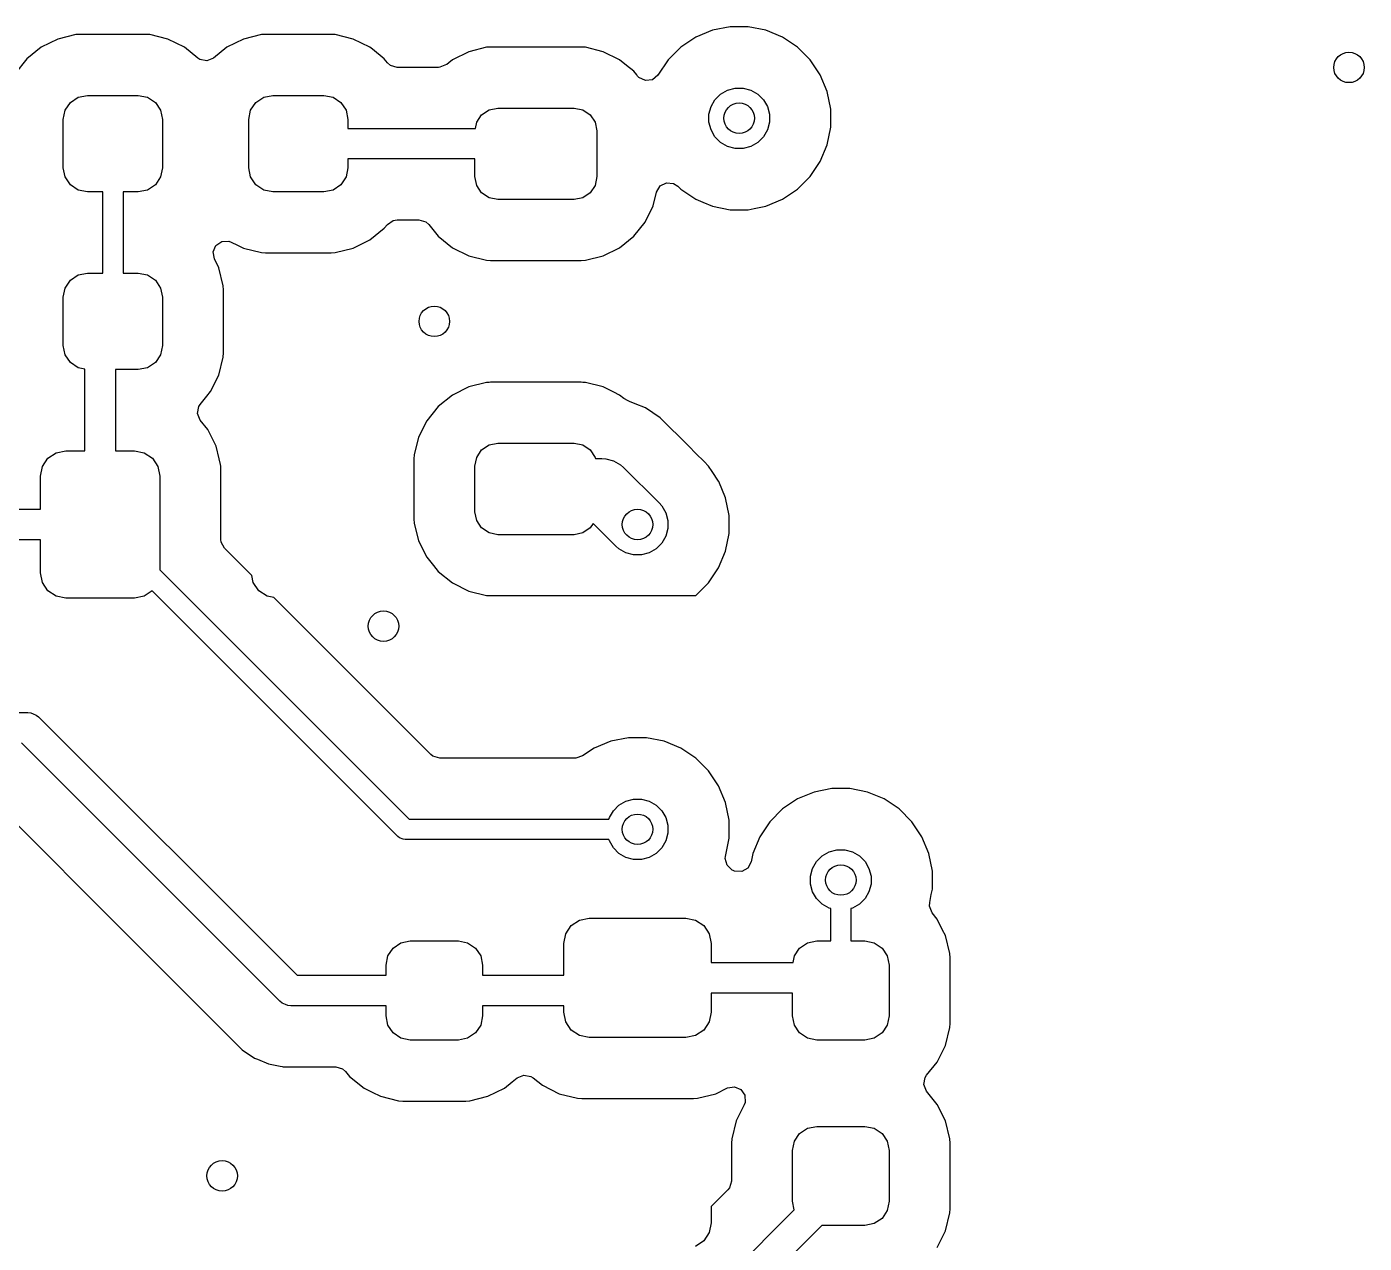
# Model space of a CAD drawing. Header units: inches. Extents: x 1.32 to 5.22, y -7.01 to -1.14.
# Drawn here: x 3.248 to 3.766, y -2.995 to -2.524 of the extents above; entities that cross this region are included whole.
import ezdxf

# ---------------------------------------------------------------- set-up
doc = ezdxf.new("R2010")
doc.units = ezdxf.units.IN
doc.header["$MEASUREMENT"] = 0
doc.layers.add('B.Cu', color=153, linetype='CONTINUOUS', true_color=0x4d7fc4)

msp = doc.modelspace()

# ---------------------------------------------------------------- linework, layer by layer
at = {"layer": 'B.Cu', "linetype": 'CONTINUOUS'}
for p, q in [((3.26668, -2.52666), (3.25972, -2.5284)), ((3.26829, -2.52656), (3.26668, -2.52666)), ((3.26668, -2.52666), (3.26668, -2.52666)), ((3.29371, -2.52656), (3.26829, -2.52656)), ((3.26829, -2.52656), (3.26829, -2.52656)), ((3.29425, -2.52659), (3.29371, -2.52656)), ((3.29371, -2.52656), (3.29371, -2.52656)), ((3.29533, -2.52666), (3.29425, -2.52659)), ((3.30229, -2.5284), (3.29533, -2.52666)), ((3.29533, -2.52666), (3.29533, -2.52666)), ((3.33853, -2.52666), (3.33157, -2.5284)), ((3.34014, -2.52656), (3.33853, -2.52666)), ((3.33853, -2.52666), (3.33853, -2.52666)), ((3.36557, -2.52656), (3.34014, -2.52656)), ((3.34014, -2.52656), (3.34014, -2.52656)), ((3.3661, -2.52659), (3.36557, -2.52656)), ((3.36557, -2.52656), (3.36557, -2.52656)), ((3.36718, -2.52666), (3.3661, -2.52659)), ((3.37414, -2.5284), (3.36718, -2.52666)), ((3.36718, -2.52666), (3.36718, -2.52666)), ((3.50683, -2.52764), (3.50102, -2.53152)), ((3.51328, -2.52496), (3.50683, -2.52764)), ((3.50683, -2.52764), (3.50683, -2.52764)), ((3.52013, -2.5236), (3.51328, -2.52496)), ((3.51328, -2.52496), (3.51328, -2.52496)), ((3.52711, -2.5236), (3.52013, -2.5236)), ((3.52013, -2.5236), (3.52013, -2.5236)), ((3.53396, -2.52496), (3.52711, -2.5236)), ((3.52711, -2.5236), (3.52711, -2.5236)), ((3.54041, -2.52764), (3.53396, -2.52496)), ((3.53396, -2.52496), (3.53396, -2.52496)), ((3.54042, -2.52764), (3.54041, -2.52764)), ((3.54622, -2.53152), (3.54042, -2.52764)), ((3.25329, -2.53158), (3.24769, -2.53608)), ((3.25972, -2.5284), (3.25329, -2.53158)), ((3.25329, -2.53158), (3.25329, -2.53158)), ((3.25972, -2.5284), (3.25972, -2.5284)), ((3.30872, -2.53158), (3.30229, -2.5284)), ((3.30229, -2.5284), (3.30229, -2.5284)), ((3.31387, -2.53573), (3.30872, -2.53158)), ((3.30872, -2.53158), (3.30872, -2.53158)), ((3.32514, -2.53158), (3.31999, -2.53573)), ((3.33157, -2.5284), (3.32514, -2.53158)), ((3.32514, -2.53158), (3.32514, -2.53158)), ((3.33157, -2.5284), (3.33157, -2.5284)), ((3.38057, -2.53158), (3.37414, -2.5284)), ((3.37414, -2.5284), (3.37414, -2.5284)), ((3.38152, -2.53235), (3.38057, -2.53158)), ((3.38057, -2.53158), (3.38057, -2.53158)), ((3.38057, -2.53158), (3.38057, -2.53158)), ((3.38616, -2.53608), (3.38152, -2.53235)), ((3.41884, -2.53329), (3.41251, -2.53643)), ((3.4257, -2.53158), (3.41884, -2.53329)), ((3.42666, -2.53152), (3.4257, -2.53158)), ((3.42729, -2.53148), (3.42666, -2.53152)), ((3.46247, -2.53148), (3.42729, -2.53148)), ((3.46311, -2.53152), (3.46247, -2.53148)), ((3.46406, -2.53158), (3.46311, -2.53152)), ((3.47092, -2.53329), (3.46406, -2.53158)), ((3.46406, -2.53158), (3.46406, -2.53158)), ((3.47725, -2.53643), (3.47092, -2.53329)), ((3.50102, -2.53152), (3.49608, -2.53646)), ((3.50102, -2.53152), (3.50102, -2.53152)), ((3.55116, -2.53646), (3.54622, -2.53152)), ((3.54622, -2.53152), (3.54622, -2.53152)), ((3.24769, -2.53608), (3.2432, -2.54167)), ((3.24769, -2.53608), (3.24769, -2.53608)), ((3.31474, -2.53628), (3.31387, -2.53573)), ((3.31744, -2.53677), (3.31474, -2.53628)), ((3.31999, -2.53573), (3.31744, -2.53677)), ((3.38733, -2.53753), (3.38616, -2.53608)), ((3.38616, -2.53608), (3.38616, -2.53608)), ((3.38616, -2.53608), (3.38616, -2.53608)), ((3.38849, -2.53858), (3.38733, -2.53753)), ((3.39113, -2.53935), (3.38849, -2.53858)), ((3.41022, -2.53827), (3.40768, -2.53932)), ((3.41033, -2.53818), (3.41022, -2.53827)), ((3.41115, -2.53753), (3.41033, -2.53818)), ((3.41251, -2.53643), (3.41115, -2.53753)), ((3.47992, -2.53858), (3.47725, -2.53643)), ((3.48276, -2.54086), (3.47992, -2.53858)), ((3.49608, -2.53646), (3.49213, -2.54238)), ((3.49608, -2.53646), (3.49608, -2.53646)), ((3.55504, -2.54226), (3.55116, -2.53646)), ((3.55116, -2.53646), (3.55116, -2.53646)), ((3.40716, -2.53935), (3.39113, -2.53935)), ((3.40768, -2.53932), (3.40716, -2.53935)), ((3.48391, -2.54228), (3.48276, -2.54086)), ((3.48426, -2.54273), (3.48391, -2.54228)), ((3.4848, -2.5433), (3.48426, -2.54273)), ((3.48729, -2.54449), (3.4848, -2.5433)), ((3.49213, -2.54238), (3.49002, -2.54414)), ((3.55771, -2.54871), (3.55504, -2.54226)), ((3.55504, -2.54226), (3.55504, -2.54226)), ((3.49002, -2.54414), (3.48729, -2.54449)), ((3.51643, -2.54968), (3.5191, -2.54814)), ((3.5191, -2.54814), (3.52208, -2.54735)), ((3.52208, -2.54735), (3.52516, -2.54735)), ((3.52516, -2.54735), (3.52814, -2.54814)), ((3.52814, -2.54814), (3.53081, -2.54968)), ((3.55907, -2.55556), (3.55771, -2.54871)), ((3.55771, -2.54871), (3.55771, -2.54871)), ((3.26252, -2.55597), (3.26455, -2.55294)), ((3.26455, -2.55294), (3.26758, -2.55091)), ((3.26758, -2.55091), (3.27116, -2.5502)), ((3.27116, -2.5502), (3.29085, -2.5502)), ((3.29085, -2.5502), (3.29442, -2.55091)), ((3.29442, -2.55091), (3.29746, -2.55294)), ((3.29746, -2.55294), (3.29949, -2.55597)), ((3.33437, -2.55597), (3.3364, -2.55294)), ((3.3364, -2.55294), (3.33943, -2.55091)), ((3.33943, -2.55091), (3.34301, -2.5502)), ((3.34301, -2.5502), (3.3627, -2.5502)), ((3.3627, -2.5502), (3.36628, -2.55091)), ((3.36628, -2.55091), (3.36931, -2.55294)), ((3.36931, -2.55294), (3.37134, -2.55597)), ((3.51271, -2.55454), (3.51425, -2.55187)), ((3.51425, -2.55187), (3.51643, -2.54968)), ((3.53081, -2.54968), (3.53299, -2.55187)), ((3.53299, -2.55187), (3.53453, -2.55454)), ((3.26181, -2.55955), (3.26252, -2.55597)), ((3.29949, -2.55597), (3.3002, -2.55955)), ((3.33366, -2.55955), (3.33437, -2.55597)), ((3.37134, -2.55597), (3.37205, -2.55955)), ((3.42193, -2.56059), (3.42385, -2.55771)), ((3.42385, -2.55771), (3.42673, -2.55579)), ((3.42673, -2.55579), (3.43012, -2.55512)), ((3.43012, -2.55512), (3.45965, -2.55512)), ((3.45965, -2.55512), (3.46304, -2.55579)), ((3.46304, -2.55579), (3.46591, -2.55771)), ((3.46591, -2.55771), (3.46783, -2.56059)), ((3.51191, -2.55751), (3.51271, -2.55454)), ((3.51191, -2.5606), (3.51191, -2.55751)), ((3.53453, -2.55454), (3.53533, -2.55751)), ((3.53533, -2.55751), (3.53533, -2.5606)), ((3.55907, -2.56255), (3.55907, -2.55556)), ((3.55907, -2.55556), (3.55907, -2.55556)), ((3.55907, -2.55556), (3.55907, -2.55556)), ((3.26181, -2.57825), (3.26181, -2.55955)), ((3.3002, -2.55955), (3.3002, -2.57825)), ((3.33366, -2.57825), (3.33366, -2.55955)), ((3.37205, -2.55955), (3.37205, -2.56299)), ((3.37205, -2.56299), (3.42146, -2.56299)), ((3.42146, -2.56299), (3.42193, -2.56059)), ((3.46783, -2.56059), (3.4685, -2.56398)), ((3.4685, -2.56398), (3.4685, -2.58169)), ((3.51271, -2.56358), (3.51191, -2.5606)), ((3.51425, -2.56625), (3.51271, -2.56358)), ((3.53453, -2.56358), (3.53299, -2.56625)), ((3.53533, -2.5606), (3.53453, -2.56358)), ((3.55771, -2.5694), (3.55907, -2.56255)), ((3.51643, -2.56843), (3.51425, -2.56625)), ((3.5191, -2.56997), (3.51643, -2.56843)), ((3.53081, -2.56843), (3.52814, -2.56997)), ((3.53299, -2.56625), (3.53081, -2.56843)), ((3.55504, -2.57585), (3.55771, -2.5694)), ((3.42126, -2.5748), (3.37205, -2.5748)), ((3.37205, -2.5748), (3.37205, -2.57825)), ((3.42126, -2.58169), (3.42126, -2.5748)), ((3.52208, -2.57077), (3.5191, -2.56997)), ((3.52516, -2.57077), (3.52208, -2.57077)), ((3.52814, -2.56997), (3.52516, -2.57077)), ((3.26252, -2.58183), (3.26181, -2.57825)), ((3.3002, -2.57825), (3.29949, -2.58183)), ((3.33437, -2.58183), (3.33366, -2.57825)), ((3.37205, -2.57825), (3.37134, -2.58183)), ((3.55116, -2.58165), (3.55504, -2.57585)), ((3.26455, -2.58486), (3.26252, -2.58183)), ((3.26758, -2.58689), (3.26455, -2.58486)), ((3.29746, -2.58486), (3.29442, -2.58689)), ((3.29949, -2.58183), (3.29746, -2.58486)), ((3.3364, -2.58486), (3.33437, -2.58183)), ((3.33943, -2.58689), (3.3364, -2.58486)), ((3.36931, -2.58486), (3.36628, -2.58689)), ((3.37134, -2.58183), (3.36931, -2.58486)), ((3.42193, -2.58508), (3.42126, -2.58169)), ((3.42385, -2.58796), (3.42193, -2.58508)), ((3.46783, -2.58508), (3.46591, -2.58796)), ((3.4685, -2.58169), (3.46783, -2.58508)), ((3.49165, -2.58768), (3.49304, -2.58531)), ((3.49304, -2.58531), (3.49549, -2.58406)), ((3.49549, -2.58406), (3.49822, -2.58434)), ((3.49822, -2.58434), (3.49984, -2.58541)), ((3.54622, -2.58659), (3.55116, -2.58165)), ((3.27116, -2.5876), (3.26758, -2.58689)), ((3.27707, -2.5876), (3.27116, -2.5876)), ((3.27707, -2.61909), (3.27707, -2.5876)), ((3.29085, -2.5876), (3.28494, -2.5876)), ((3.28494, -2.5876), (3.28494, -2.61909)), ((3.29442, -2.58689), (3.29085, -2.5876)), ((3.34301, -2.5876), (3.33943, -2.58689)), ((3.3627, -2.5876), (3.34301, -2.5876)), ((3.36628, -2.58689), (3.3627, -2.5876)), ((3.42673, -2.58988), (3.42385, -2.58796)), ((3.43012, -2.59055), (3.42673, -2.58988)), ((3.46304, -2.58988), (3.45965, -2.59055)), ((3.46591, -2.58796), (3.46304, -2.58988)), ((3.49033, -2.59297), (3.49165, -2.58768)), ((3.49984, -2.58541), (3.50102, -2.58659)), ((3.50102, -2.58659), (3.50102, -2.58659)), ((3.50102, -2.58659), (3.50683, -2.59047)), ((3.50683, -2.59047), (3.50683, -2.59047)), ((3.50683, -2.59047), (3.50956, -2.59161)), ((3.53396, -2.59315), (3.54042, -2.59047)), ((3.54042, -2.59047), (3.54622, -2.58659)), ((3.45965, -2.59055), (3.43012, -2.59055)), ((3.48719, -2.5993), (3.49033, -2.59297)), ((3.50956, -2.59161), (3.51328, -2.59315)), ((3.51328, -2.59315), (3.51328, -2.59315)), ((3.51328, -2.59315), (3.51328, -2.59315)), ((3.51328, -2.59315), (3.52013, -2.59451)), ((3.52013, -2.59451), (3.52013, -2.59451)), ((3.52013, -2.59451), (3.52013, -2.59451)), ((3.52013, -2.59451), (3.52711, -2.59451)), ((3.52711, -2.59451), (3.5294, -2.59405)), ((3.52711, -2.59451), (3.52711, -2.59451)), ((3.5294, -2.59405), (3.53396, -2.59315)), ((3.53396, -2.59315), (3.53396, -2.59315)), ((3.53396, -2.59315), (3.53396, -2.59315)), ((3.38616, -2.60171), (3.38733, -2.60027)), ((3.38733, -2.60027), (3.38958, -2.5987)), ((3.38958, -2.5987), (3.39113, -2.59844)), ((3.39113, -2.59844), (3.39955, -2.59844)), ((3.39955, -2.59844), (3.40219, -2.59922)), ((3.40219, -2.59922), (3.40335, -2.60027)), ((3.40335, -2.60027), (3.407, -2.60481)), ((3.48276, -2.60481), (3.48719, -2.5993)), ((3.38057, -2.60621), (3.38616, -2.60171)), ((3.407, -2.60481), (3.407, -2.60481)), ((3.407, -2.60481), (3.41251, -2.60924)), ((3.47725, -2.60924), (3.48276, -2.60481)), ((3.31983, -2.6109), (3.3209, -2.60836)), ((3.32031, -2.6136), (3.31983, -2.6109)), ((3.3209, -2.60836), (3.32316, -2.6068)), ((3.32316, -2.6068), (3.32591, -2.60671)), ((3.32591, -2.60671), (3.32686, -2.60706)), ((3.32686, -2.60706), (3.32933, -2.60829)), ((3.32933, -2.60829), (3.33157, -2.6094)), ((3.33157, -2.6094), (3.33853, -2.61113)), ((3.33853, -2.61113), (3.33853, -2.61113)), ((3.33853, -2.61113), (3.33853, -2.61113)), ((3.33853, -2.61113), (3.34014, -2.61124)), ((3.36557, -2.61124), (3.36718, -2.61113)), ((3.36718, -2.61113), (3.37414, -2.6094)), ((3.37414, -2.6094), (3.38057, -2.60621)), ((3.41251, -2.60924), (3.41884, -2.61238)), ((3.47092, -2.61238), (3.47725, -2.60924)), ((3.322, -2.617), (3.32031, -2.6136)), ((3.34014, -2.61124), (3.36557, -2.61124)), ((3.41884, -2.61238), (3.4257, -2.61409)), ((3.4257, -2.61409), (3.42729, -2.61419)), ((3.42729, -2.61419), (3.42729, -2.61419)), ((3.42729, -2.61419), (3.46247, -2.61419)), ((3.46247, -2.61419), (3.46406, -2.61409)), ((3.46247, -2.61419), (3.46247, -2.61419)), ((3.46406, -2.61409), (3.47092, -2.61238)), ((3.26455, -2.62183), (3.26758, -2.61981)), ((3.26758, -2.61981), (3.27116, -2.61909)), ((3.27116, -2.61909), (3.27707, -2.61909)), ((3.28494, -2.61909), (3.29085, -2.61909)), ((3.29085, -2.61909), (3.29442, -2.61981)), ((3.29442, -2.61981), (3.29746, -2.62183)), ((3.32373, -2.62396), (3.322, -2.617)), ((3.26181, -2.62844), (3.26252, -2.62487)), ((3.26252, -2.62487), (3.26455, -2.62183)), ((3.29746, -2.62183), (3.29949, -2.62487)), ((3.29949, -2.62487), (3.3002, -2.62844)), ((3.32384, -2.62558), (3.32373, -2.62396)), ((3.32384, -2.65001), (3.32384, -2.62558)), ((3.26181, -2.64715), (3.26181, -2.62844)), ((3.3002, -2.62844), (3.3002, -2.64715)), ((3.26252, -2.65072), (3.26181, -2.64715)), ((3.3002, -2.64715), (3.29949, -2.65072)), ((3.26455, -2.65376), (3.26252, -2.65072)), ((3.29949, -2.65072), (3.29746, -2.65376)), ((3.322, -2.65859), (3.32373, -2.65163)), ((3.32373, -2.65163), (3.32384, -2.65001)), ((3.26758, -2.65578), (3.26455, -2.65376)), ((3.27018, -2.6563), (3.26758, -2.65578)), ((3.27018, -2.68799), (3.27018, -2.6563)), ((3.29085, -2.6565), (3.28199, -2.6565)), ((3.28199, -2.6565), (3.28199, -2.68799)), ((3.29442, -2.65578), (3.29085, -2.6565)), ((3.29746, -2.65376), (3.29442, -2.65578)), ((3.31881, -2.66502), (3.322, -2.65859)), ((3.4257, -2.66151), (3.41884, -2.66321)), ((3.42671, -2.66144), (3.4257, -2.66151)), ((3.42729, -2.6614), (3.42671, -2.66144)), ((3.46247, -2.6614), (3.42729, -2.6614)), ((3.46305, -2.66144), (3.46247, -2.6614)), ((3.46406, -2.66151), (3.46305, -2.66144)), ((3.47092, -2.66321), (3.46406, -2.66151)), ((3.46406, -2.66151), (3.46406, -2.66151)), ((3.31484, -2.66996), (3.31734, -2.66684)), ((3.31734, -2.66684), (3.31881, -2.66502)), ((3.41251, -2.66635), (3.407, -2.67078)), ((3.41884, -2.66321), (3.41251, -2.66635)), ((3.47504, -2.66526), (3.47092, -2.66321)), ((3.47725, -2.66635), (3.47504, -2.66526)), ((3.47898, -2.66774), (3.47725, -2.66635)), ((3.48062, -2.66861), (3.47898, -2.66774)), ((3.31379, -2.67353), (3.31428, -2.67083)), ((3.31428, -2.67083), (3.31484, -2.66996)), ((3.407, -2.67078), (3.40257, -2.67629)), ((3.407, -2.67078), (3.407, -2.67078)), ((3.48081, -2.66867), (3.48062, -2.66861)), ((3.48118, -2.66882), (3.48081, -2.66867)), ((3.48081, -2.66867), (3.48081, -2.66867)), ((3.48081, -2.66867), (3.48081, -2.66867)), ((3.48331, -2.6697), (3.48118, -2.66882)), ((3.48727, -2.67134), (3.48331, -2.6697)), ((3.49012, -2.67325), (3.48727, -2.67134)), ((3.48727, -2.67134), (3.48727, -2.67134)), ((3.49307, -2.67522), (3.49012, -2.67325)), ((3.31484, -2.67607), (3.31379, -2.67353)), ((3.31775, -2.67969), (3.31484, -2.67607)), ((3.40257, -2.67629), (3.39943, -2.68262)), ((3.50407, -2.68622), (3.49307, -2.67522)), ((3.49307, -2.67522), (3.49307, -2.67522)), ((3.32099, -2.68622), (3.31775, -2.67969)), ((3.39943, -2.68262), (3.39773, -2.68948)), ((3.25584, -2.69087), (3.25903, -2.68874)), ((3.25903, -2.68874), (3.2628, -2.68799)), ((3.2628, -2.68799), (3.27018, -2.68799)), ((3.28199, -2.68799), (3.28937, -2.68799)), ((3.28937, -2.68799), (3.29314, -2.68874)), ((3.29314, -2.68874), (3.29633, -2.69087)), ((3.32219, -2.69107), (3.32099, -2.68622)), ((3.42193, -2.69051), (3.42385, -2.68763)), ((3.42385, -2.68763), (3.42673, -2.68571)), ((3.42673, -2.68571), (3.43012, -2.68504)), ((3.43012, -2.68504), (3.45965, -2.68504)), ((3.45965, -2.68504), (3.46304, -2.68571)), ((3.46304, -2.68571), (3.46591, -2.68763)), ((3.46591, -2.68763), (3.46783, -2.69051)), ((3.50685, -2.689), (3.50407, -2.68622)), ((3.25295, -2.69783), (3.2537, -2.69407)), ((3.2537, -2.69407), (3.25584, -2.69087)), ((3.29633, -2.69087), (3.29846, -2.69407)), ((3.29846, -2.69407), (3.29921, -2.69783)), ((3.32274, -2.69329), (3.32219, -2.69107)), ((3.32279, -2.69394), (3.32274, -2.69329)), ((3.32285, -2.69492), (3.32279, -2.69394)), ((3.39773, -2.68948), (3.39762, -2.69107)), ((3.39762, -2.69107), (3.39762, -2.71444)), ((3.42126, -2.6939), (3.42193, -2.69051)), ((3.42126, -2.71161), (3.42126, -2.6939)), ((3.46783, -2.69051), (3.46792, -2.69094)), ((3.46792, -2.69094), (3.47047, -2.69094)), ((3.47047, -2.69094), (3.47201, -2.69105)), ((3.47201, -2.69105), (3.47499, -2.69184)), ((3.47499, -2.69184), (3.47766, -2.69339)), ((3.47766, -2.69339), (3.47882, -2.6944)), ((3.51002, -2.69217), (3.50685, -2.689)), ((3.51179, -2.69394), (3.51002, -2.69217)), ((3.51318, -2.69602), (3.51179, -2.69394)), ((3.25295, -2.71063), (3.25295, -2.69783)), ((3.29921, -2.69783), (3.29921, -2.7341)), ((3.32285, -2.72228), (3.32285, -2.69492)), ((3.47882, -2.6944), (3.4926, -2.70818)), ((3.51567, -2.69974), (3.51318, -2.69602)), ((3.51571, -2.69985), (3.51567, -2.69974)), ((3.51834, -2.70619), (3.51571, -2.69985)), ((3.4926, -2.70818), (3.49362, -2.70935)), ((3.49362, -2.70935), (3.49516, -2.71202)), ((3.5197, -2.71304), (3.51834, -2.70619)), ((3.2126, -2.71063), (3.25295, -2.71063)), ((3.39762, -2.71444), (3.39773, -2.71603)), ((3.42193, -2.715), (3.42126, -2.71161)), ((3.49516, -2.71202), (3.49596, -2.71499)), ((3.5197, -2.72003), (3.5197, -2.71304)), ((3.39773, -2.71603), (3.39943, -2.72289)), ((3.42385, -2.71788), (3.42193, -2.715)), ((3.42673, -2.7198), (3.42385, -2.71788)), ((3.43012, -2.72047), (3.42673, -2.7198)), ((3.46304, -2.7198), (3.45965, -2.72047)), ((3.46591, -2.71788), (3.46304, -2.7198)), ((3.4671, -2.71609), (3.46591, -2.71788)), ((3.4759, -2.72489), (3.4671, -2.71609)), ((3.49596, -2.71808), (3.49516, -2.72106)), ((3.49596, -2.71499), (3.49596, -2.71808)), ((3.51834, -2.72688), (3.5197, -2.72003)), ((3.25295, -2.72244), (3.20276, -2.72244)), ((3.25295, -2.73524), (3.25295, -2.72244)), ((3.32297, -2.72332), (3.32285, -2.72228)), ((3.32428, -2.72573), (3.32297, -2.72332)), ((3.39943, -2.72289), (3.40257, -2.72922)), ((3.45965, -2.72047), (3.43012, -2.72047)), ((3.47706, -2.72591), (3.4759, -2.72489)), ((3.49362, -2.72373), (3.49144, -2.72591)), ((3.49516, -2.72106), (3.49362, -2.72373)), ((3.33486, -2.73631), (3.32428, -2.72573)), ((3.40257, -2.72922), (3.40519, -2.73247)), ((3.47973, -2.72745), (3.47706, -2.72591)), ((3.48271, -2.72825), (3.47973, -2.72745)), ((3.48579, -2.72825), (3.48271, -2.72825)), ((3.48877, -2.72745), (3.48579, -2.72825)), ((3.49144, -2.72591), (3.48877, -2.72745)), ((3.51567, -2.73333), (3.51834, -2.72688)), ((3.2537, -2.739), (3.25295, -2.73524)), ((3.29921, -2.7341), (3.39582, -2.83071)), ((3.40519, -2.73247), (3.407, -2.73473)), ((3.407, -2.73473), (3.41251, -2.73916)), ((3.51179, -2.73914), (3.51567, -2.73333)), ((3.25584, -2.7422), (3.2537, -2.739)), ((3.33539, -2.739), (3.33486, -2.73631)), ((3.33753, -2.7422), (3.33539, -2.739)), ((3.41251, -2.73916), (3.41884, -2.7423)), ((3.50685, -2.74407), (3.51179, -2.73914)), ((3.25903, -2.74433), (3.25584, -2.7422)), ((3.2628, -2.74508), (3.25903, -2.74433)), ((3.28937, -2.74508), (3.2628, -2.74508)), ((3.29314, -2.74433), (3.28937, -2.74508)), ((3.29624, -2.74226), (3.29314, -2.74433)), ((3.39141, -2.83743), (3.29624, -2.74226)), ((3.34072, -2.74433), (3.33753, -2.7422)), ((3.34341, -2.74487), (3.34072, -2.74433)), ((3.40419, -2.80564), (3.34341, -2.74487)), ((3.41884, -2.7423), (3.4257, -2.74401)), ((3.4257, -2.74401), (3.427, -2.74409)), ((3.427, -2.74409), (3.50682, -2.74409)), ((3.50682, -2.74409), (3.50685, -2.74407)), ((3.13237, -2.78937), (3.24803, -2.78937)), ((3.24803, -2.78937), (3.24918, -2.78948)), ((3.24918, -2.78948), (3.25007, -2.78985)), ((3.25007, -2.78985), (3.25131, -2.79037)), ((3.25131, -2.79037), (3.25221, -2.7911)), ((3.25221, -2.7911), (3.35235, -2.89124)), ((3.34573, -2.90132), (3.24559, -2.80118)), ((3.47391, -2.80056), (3.46746, -2.80323)), ((3.48076, -2.79919), (3.47391, -2.80056)), ((3.47391, -2.80056), (3.47391, -2.80056)), ((3.48774, -2.79919), (3.48076, -2.79919)), ((3.48076, -2.79919), (3.48076, -2.79919)), ((3.49459, -2.80056), (3.48774, -2.79919)), ((3.48774, -2.79919), (3.48774, -2.79919)), ((3.50104, -2.80323), (3.49459, -2.80056)), ((3.49459, -2.80056), (3.49459, -2.80056)), ((3.405, -2.80629), (3.40419, -2.80564)), ((3.40764, -2.80707), (3.405, -2.80629)), ((3.46023, -2.80707), (3.40764, -2.80707)), ((3.46032, -2.80707), (3.46023, -2.80707)), ((3.46294, -2.80624), (3.46032, -2.80707)), ((3.46746, -2.80323), (3.46294, -2.80624)), ((3.46746, -2.80323), (3.46746, -2.80323)), ((3.50105, -2.80323), (3.50104, -2.80323)), ((3.50685, -2.80711), (3.50105, -2.80323)), ((3.51179, -2.81205), (3.50685, -2.80711)), ((3.50685, -2.80711), (3.50685, -2.80711)), ((3.51567, -2.81785), (3.51179, -2.81205)), ((3.51179, -2.81205), (3.51179, -2.81205)), ((3.51834, -2.8243), (3.51567, -2.81785)), ((3.51567, -2.81785), (3.51567, -2.81785)), ((3.47973, -2.82373), (3.48271, -2.82294)), ((3.48271, -2.82294), (3.48579, -2.82294)), ((3.48579, -2.82294), (3.48877, -2.82373)), ((3.5462, -2.82291), (3.54039, -2.82679)), ((3.55265, -2.82024), (3.5462, -2.82291)), ((3.5462, -2.82291), (3.5462, -2.82291)), ((3.5595, -2.81888), (3.55265, -2.82024)), ((3.55265, -2.82024), (3.55265, -2.82024)), ((3.56648, -2.81888), (3.5595, -2.81888)), ((3.5595, -2.81888), (3.5595, -2.81888)), ((3.57333, -2.82024), (3.56648, -2.81888)), ((3.56648, -2.81888), (3.56648, -2.81888)), ((3.57979, -2.82291), (3.57333, -2.82024)), ((3.57333, -2.82024), (3.57333, -2.82024)), ((3.58559, -2.82679), (3.57979, -2.82291)), ((3.57979, -2.82291), (3.57979, -2.82291)), ((3.23722, -2.82625), (3.28683, -2.87586)), ((3.47334, -2.83013), (3.47488, -2.82746)), ((3.47488, -2.82746), (3.47706, -2.82528)), ((3.47706, -2.82528), (3.47973, -2.82373)), ((3.48877, -2.82373), (3.49144, -2.82528)), ((3.49144, -2.82528), (3.49362, -2.82746)), ((3.49362, -2.82746), (3.49516, -2.83013)), ((3.5197, -2.83115), (3.51834, -2.8243)), ((3.51834, -2.8243), (3.51834, -2.8243)), ((3.54039, -2.82679), (3.53545, -2.83173)), ((3.54039, -2.82679), (3.54039, -2.82679)), ((3.59053, -2.83173), (3.58559, -2.82679)), ((3.58559, -2.82679), (3.58559, -2.82679)), ((3.39582, -2.83071), (3.47318, -2.83071)), ((3.47318, -2.83071), (3.47334, -2.83013)), ((3.49516, -2.83013), (3.49596, -2.8331)), ((3.49596, -2.8331), (3.49596, -2.83619)), ((3.5197, -2.83814), (3.5197, -2.83115)), ((3.5197, -2.83115), (3.5197, -2.83115)), ((3.53545, -2.83173), (3.53157, -2.83754)), ((3.53545, -2.83173), (3.53545, -2.83173)), ((3.59441, -2.83754), (3.59053, -2.83173)), ((3.59053, -2.83173), (3.59053, -2.83173)), ((3.39201, -2.83792), (3.39141, -2.83743)), ((3.39342, -2.83851), (3.39201, -2.83792)), ((3.39419, -2.83858), (3.39342, -2.83851)), ((3.47318, -2.83858), (3.39419, -2.83858)), ((3.47334, -2.83917), (3.47318, -2.83858)), ((3.47488, -2.84184), (3.47334, -2.83917)), ((3.49516, -2.83917), (3.49362, -2.84184)), ((3.49596, -2.83619), (3.49516, -2.83917)), ((3.51831, -2.84515), (3.5197, -2.83814)), ((3.53157, -2.83754), (3.5289, -2.84399)), ((3.53157, -2.83754), (3.53157, -2.83754)), ((3.59708, -2.84399), (3.59441, -2.83754)), ((3.59441, -2.83754), (3.59441, -2.83754)), ((3.47706, -2.84402), (3.47488, -2.84184)), ((3.47973, -2.84556), (3.47706, -2.84402)), ((3.49144, -2.84402), (3.48877, -2.84556)), ((3.49362, -2.84184), (3.49144, -2.84402)), ((3.5289, -2.84399), (3.52826, -2.84724)), ((3.5289, -2.84399), (3.5289, -2.84399)), ((3.5558, -2.84496), (3.55847, -2.84342)), ((3.55847, -2.84342), (3.56145, -2.84262)), ((3.56145, -2.84262), (3.56453, -2.84262)), ((3.56453, -2.84262), (3.56751, -2.84342)), ((3.56751, -2.84342), (3.57018, -2.84496)), ((3.59844, -2.85084), (3.59708, -2.84399)), ((3.59708, -2.84399), (3.59708, -2.84399)), ((3.48271, -2.84636), (3.47973, -2.84556)), ((3.48579, -2.84636), (3.48271, -2.84636)), ((3.48877, -2.84556), (3.48579, -2.84636)), ((3.51822, -2.84595), (3.51831, -2.84515)), ((3.51891, -2.84861), (3.51822, -2.84595)), ((3.52093, -2.85048), (3.51891, -2.84861)), ((3.52826, -2.84724), (3.52698, -2.84968)), ((3.55208, -2.84981), (3.55362, -2.84714)), ((3.55362, -2.84714), (3.5558, -2.84496)), ((3.57018, -2.84496), (3.57236, -2.84714)), ((3.57236, -2.84714), (3.5739, -2.84981)), ((3.5213, -2.85066), (3.52093, -2.85048)), ((3.52184, -2.85089), (3.5213, -2.85066)), ((3.52459, -2.85104), (3.52184, -2.85089)), ((3.52698, -2.84968), (3.52459, -2.85104)), ((3.55128, -2.85279), (3.55208, -2.84981)), ((3.55128, -2.85587), (3.55128, -2.85279)), ((3.5739, -2.84981), (3.5747, -2.85279)), ((3.5747, -2.85279), (3.5747, -2.85587)), ((3.59844, -2.85782), (3.59844, -2.85084)), ((3.59844, -2.85084), (3.59844, -2.85084)), ((3.55208, -2.85885), (3.55128, -2.85587)), ((3.55362, -2.86152), (3.55208, -2.85885)), ((3.5739, -2.85885), (3.57236, -2.86152)), ((3.5747, -2.85587), (3.5739, -2.85885)), ((3.59802, -2.85994), (3.59844, -2.85782)), ((3.5558, -2.8637), (3.55362, -2.86152)), ((3.55847, -2.86524), (3.5558, -2.8637)), ((3.57018, -2.8637), (3.56751, -2.86524)), ((3.57236, -2.86152), (3.57018, -2.8637)), ((3.59734, -2.86451), (3.59741, -2.86304)), ((3.59839, -2.86705), (3.59734, -2.86451)), ((3.59741, -2.86304), (3.59757, -2.86222)), ((3.59757, -2.86222), (3.59802, -2.85994)), ((3.45859, -2.87198), (3.46178, -2.86984)), ((3.46178, -2.86984), (3.46555, -2.86909)), ((3.46555, -2.86909), (3.50295, -2.86909)), ((3.50295, -2.86909), (3.50672, -2.86984)), ((3.50672, -2.86984), (3.50991, -2.87198)), ((3.55906, -2.8654), (3.55847, -2.86524)), ((3.55906, -2.87795), (3.55906, -2.8654)), ((3.56751, -2.86524), (3.56693, -2.8654)), ((3.56693, -2.8654), (3.56693, -2.87795)), ((3.60031, -2.86943), (3.59839, -2.86705)), ((3.60242, -2.8737), (3.60031, -2.86943)), ((3.60031, -2.86943), (3.60031, -2.86943)), ((3.45571, -2.87894), (3.45646, -2.87517)), ((3.45646, -2.87517), (3.45859, -2.87198)), ((3.50991, -2.87198), (3.51205, -2.87517)), ((3.51205, -2.87517), (3.5128, -2.87894)), ((3.60349, -2.87586), (3.60242, -2.8737)), ((3.28683, -2.87586), (3.32695, -2.91598)), ((3.38955, -2.88069), (3.39258, -2.87866)), ((3.39258, -2.87866), (3.39616, -2.87795)), ((3.39616, -2.87795), (3.41486, -2.87795)), ((3.41486, -2.87795), (3.41844, -2.87866)), ((3.41844, -2.87866), (3.42147, -2.88069)), ((3.45571, -2.89124), (3.45571, -2.87894)), ((3.5128, -2.87894), (3.5128, -2.88632)), ((3.54703, -2.88069), (3.55006, -2.87866)), ((3.55006, -2.87866), (3.55364, -2.87795)), ((3.55364, -2.87795), (3.55906, -2.87795)), ((3.56693, -2.87795), (3.57234, -2.87795)), ((3.57234, -2.87795), (3.57592, -2.87866)), ((3.57592, -2.87866), (3.57895, -2.88069)), ((3.60523, -2.88282), (3.60349, -2.87586)), ((3.38681, -2.8873), (3.38752, -2.88372)), ((3.38752, -2.88372), (3.38955, -2.88069)), ((3.42147, -2.88069), (3.4235, -2.88372)), ((3.4235, -2.88372), (3.42421, -2.8873)), ((3.54449, -2.88632), (3.545, -2.88372)), ((3.545, -2.88372), (3.54703, -2.88069)), ((3.57895, -2.88069), (3.58098, -2.88372)), ((3.58098, -2.88372), (3.58169, -2.8873)), ((3.60533, -2.88443), (3.60523, -2.88282)), ((3.60533, -2.90986), (3.60533, -2.88443)), ((3.38681, -2.89124), (3.38681, -2.8873)), ((3.42421, -2.8873), (3.42421, -2.89124)), ((3.5128, -2.88632), (3.54449, -2.88632)), ((3.58169, -2.8873), (3.58169, -2.90699)), ((3.35235, -2.89124), (3.38681, -2.89124)), ((3.42421, -2.89124), (3.45571, -2.89124)), ((3.34662, -2.90206), (3.34573, -2.90132)), ((3.54429, -2.89813), (3.5128, -2.89813)), ((3.5128, -2.89813), (3.5128, -2.90551)), ((3.54429, -2.90699), (3.54429, -2.89813)), ((3.34782, -2.90255), (3.34662, -2.90206)), ((3.34875, -2.90294), (3.34782, -2.90255)), ((3.3499, -2.90305), (3.34875, -2.90294)), ((3.38681, -2.90305), (3.3499, -2.90305)), ((3.38681, -2.90699), (3.38681, -2.90305)), ((3.45571, -2.90305), (3.42421, -2.90305)), ((3.42421, -2.90305), (3.42421, -2.90699)), ((3.45571, -2.90551), (3.45571, -2.90305)), ((3.45646, -2.90928), (3.45571, -2.90551)), ((3.5128, -2.90551), (3.51205, -2.90928)), ((3.38752, -2.91057), (3.38681, -2.90699)), ((3.38955, -2.9136), (3.38752, -2.91057)), ((3.4235, -2.91057), (3.42147, -2.9136)), ((3.42421, -2.90699), (3.4235, -2.91057)), ((3.45859, -2.91247), (3.45646, -2.90928)), ((3.51205, -2.90928), (3.50991, -2.91247)), ((3.545, -2.91057), (3.54429, -2.90699)), ((3.54703, -2.9136), (3.545, -2.91057)), ((3.58098, -2.91057), (3.57895, -2.9136)), ((3.58169, -2.90699), (3.58098, -2.91057)), ((3.60349, -2.91843), (3.60523, -2.91147)), ((3.60523, -2.91147), (3.60533, -2.90989)), ((3.60533, -2.90989), (3.60533, -2.90986)), ((3.32695, -2.91598), (3.33107, -2.9201)), ((3.39258, -2.91563), (3.38955, -2.9136)), ((3.39616, -2.91634), (3.39258, -2.91563)), ((3.41486, -2.91634), (3.39616, -2.91634)), ((3.41844, -2.91563), (3.41486, -2.91634)), ((3.42147, -2.9136), (3.41844, -2.91563)), ((3.46178, -2.91461), (3.45859, -2.91247)), ((3.46555, -2.91535), (3.46178, -2.91461)), ((3.50295, -2.91535), (3.46555, -2.91535)), ((3.50672, -2.91461), (3.50295, -2.91535)), ((3.50991, -2.91247), (3.50672, -2.91461)), ((3.55006, -2.91563), (3.54703, -2.9136)), ((3.55364, -2.91634), (3.55006, -2.91563)), ((3.57234, -2.91634), (3.55364, -2.91634)), ((3.57592, -2.91563), (3.57234, -2.91634)), ((3.57895, -2.9136), (3.57592, -2.91563)), ((3.33107, -2.9201), (3.33107, -2.9201)), ((3.33107, -2.9201), (3.33107, -2.9201)), ((3.33107, -2.9201), (3.33591, -2.92333)), ((3.60031, -2.92486), (3.60349, -2.91843)), ((3.33591, -2.92333), (3.33591, -2.92333)), ((3.33591, -2.92333), (3.33591, -2.92333)), ((3.33591, -2.92333), (3.337, -2.92378)), ((3.337, -2.92378), (3.337, -2.92378)), ((3.337, -2.92378), (3.337, -2.92378)), ((3.337, -2.92378), (3.34128, -2.92556)), ((3.34128, -2.92556), (3.3458, -2.92646)), ((3.3458, -2.92646), (3.34659, -2.92661)), ((3.34659, -2.92661), (3.34699, -2.92669)), ((3.34699, -2.92669), (3.34699, -2.92669)), ((3.34699, -2.92669), (3.34699, -2.92669)), ((3.34699, -2.92669), (3.35281, -2.92669)), ((3.35281, -2.92669), (3.36733, -2.92669)), ((3.36733, -2.92669), (3.36997, -2.92747)), ((3.59616, -2.93001), (3.60031, -2.92486)), ((3.36997, -2.92747), (3.37114, -2.92852)), ((3.37114, -2.92852), (3.37267, -2.93042)), ((3.37267, -2.93042), (3.37269, -2.93045)), ((3.37269, -2.93045), (3.37829, -2.93495)), ((3.43568, -2.93259), (3.43767, -2.93098)), ((3.43767, -2.93098), (3.44022, -2.92993)), ((3.44022, -2.92993), (3.44292, -2.93042)), ((3.44292, -2.93042), (3.44379, -2.93098)), ((3.44379, -2.93098), (3.44741, -2.93389)), ((3.59511, -2.93359), (3.59561, -2.93088)), ((3.59561, -2.93088), (3.59616, -2.93001)), ((3.37829, -2.93495), (3.37829, -2.93495)), ((3.37829, -2.93495), (3.37829, -2.93495)), ((3.37829, -2.93495), (3.3815, -2.93654)), ((3.3815, -2.93654), (3.38472, -2.93814)), ((3.42631, -2.93814), (3.43274, -2.93495)), ((3.43274, -2.93495), (3.43568, -2.93259)), ((3.44741, -2.93389), (3.45394, -2.93713)), ((3.45394, -2.93713), (3.461, -2.93889)), ((3.5075, -2.93889), (3.51457, -2.93713)), ((3.51457, -2.93713), (3.51906, -2.9349)), ((3.51906, -2.9349), (3.52176, -2.93442)), ((3.52176, -2.93442), (3.5243, -2.93549)), ((3.5243, -2.93549), (3.52586, -2.93775)), ((3.59616, -2.93613), (3.59511, -2.93359)), ((3.60031, -2.94128), (3.59616, -2.93613)), ((3.38472, -2.93814), (3.39168, -2.93987)), ((3.39168, -2.93987), (3.39168, -2.93987)), ((3.39168, -2.93987), (3.39168, -2.93987)), ((3.39168, -2.93987), (3.39329, -2.93998)), ((3.39329, -2.93998), (3.41773, -2.93998)), ((3.41773, -2.93998), (3.41934, -2.93987)), ((3.41934, -2.93987), (3.42631, -2.93814)), ((3.461, -2.93889), (3.461, -2.93889)), ((3.461, -2.93889), (3.461, -2.93889)), ((3.461, -2.93889), (3.46264, -2.939)), ((3.46264, -2.939), (3.46264, -2.939)), ((3.46264, -2.939), (3.50586, -2.939)), ((3.50586, -2.939), (3.5075, -2.93889)), ((3.50586, -2.939), (3.50586, -2.939)), ((3.5256, -2.94144), (3.52249, -2.94771)), ((3.52595, -2.9405), (3.5256, -2.94144)), ((3.52586, -2.93775), (3.52595, -2.9405)), ((3.60349, -2.94771), (3.60031, -2.94128)), ((3.52249, -2.94771), (3.52076, -2.95467)), ((3.60523, -2.95467), (3.60349, -2.94771)), ((3.545, -2.95558), (3.54703, -2.95254)), ((3.54703, -2.95254), (3.55006, -2.95051)), ((3.55006, -2.95051), (3.55364, -2.9498)), ((3.55364, -2.9498), (3.57234, -2.9498)), ((3.57234, -2.9498), (3.57592, -2.95051)), ((3.57592, -2.95051), (3.57895, -2.95254)), ((3.57895, -2.95254), (3.58098, -2.95558)), ((3.52076, -2.95467), (3.52065, -2.95629)), ((3.52065, -2.95629), (3.52065, -2.97098)), ((3.54429, -2.95915), (3.545, -2.95558)), ((3.58098, -2.95558), (3.58169, -2.95915)), ((3.60533, -2.95629), (3.60523, -2.95467)), ((3.60533, -2.98171), (3.60533, -2.95629)), ((3.54429, -2.97884), (3.54429, -2.95915)), ((3.58169, -2.95915), (3.58169, -2.97884)), ((3.51987, -2.97361), (3.51922, -2.97443)), ((3.52065, -2.97098), (3.51987, -2.97361)), ((3.51922, -2.97443), (3.5128, -2.98085)), ((3.54495, -2.98213), (3.54429, -2.97884)), ((3.58169, -2.97884), (3.58098, -2.98242)), ((3.50149, -3.02559), (3.54495, -2.98213)), ((3.5128, -2.98085), (3.5128, -2.9872)), ((3.58098, -2.98242), (3.57895, -2.98545)), ((3.60349, -2.99028), (3.60523, -2.98332)), ((3.60523, -2.98332), (3.60533, -2.98171)), ((3.5556, -2.98819), (3.50811, -3.03567)), ((3.5128, -2.9872), (3.51205, -2.99097)), ((3.57234, -2.98819), (3.5556, -2.98819)), ((3.57592, -2.98748), (3.57234, -2.98819)), ((3.57895, -2.98545), (3.57592, -2.98748)), ((3.50991, -2.99416), (3.50672, -2.9963)), ((3.51205, -2.99097), (3.50991, -2.99416)), ((3.60031, -2.99671), (3.60349, -2.99028))]:
    msp.add_line(p, q, dxfattribs=at)
at = {"layer": 'B.Cu'}
for centre in [(3.75984, -2.53937), (3.52362, -2.55906), (3.40551, -2.6378), (3.48425, -2.71654), (3.38583, -2.75591), (3.48425, -2.83465), (3.56299, -2.85433), (3.32333, -2.969)]:
    msp.add_circle(centre, 0.00591, dxfattribs=at)

doc.saveas('drawing.dxf')
